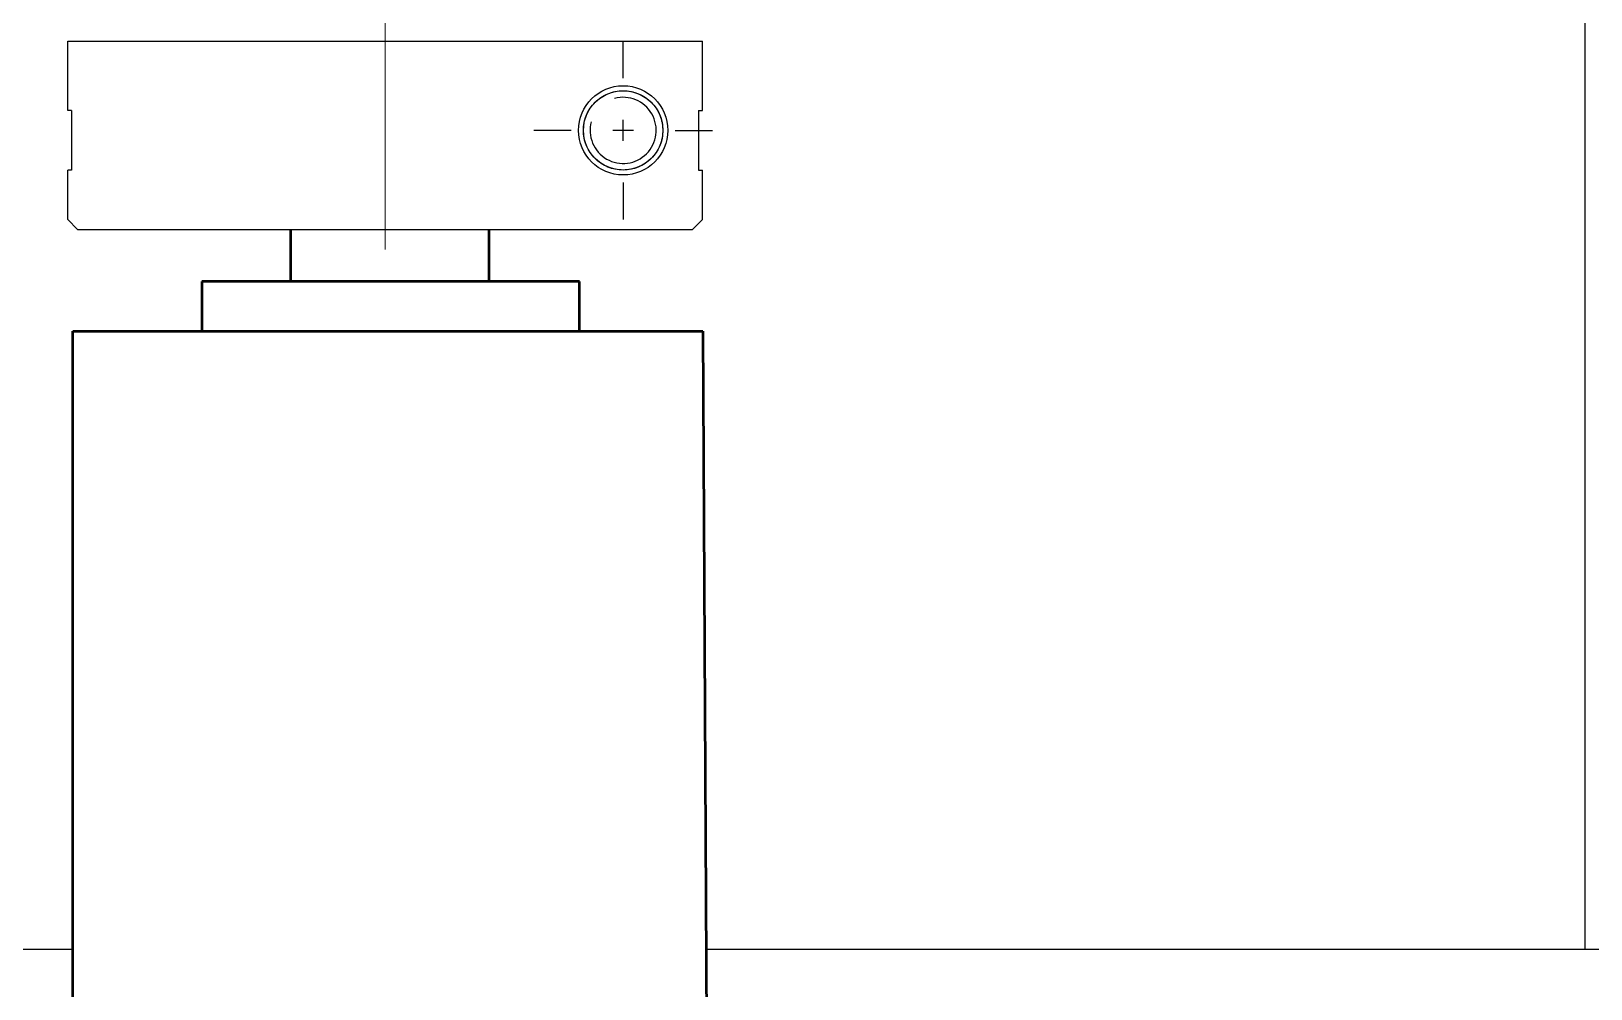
# Model space of a CAD drawing. Header units: millimetres. Extents: x 1269 to 5832, y 527 to 3540.
# Drawn here: x 2186.2 to 2264.8, y 2406.6 to 2454.8 of the extents above; entities that cross this region are included whole.
import ezdxf

# ---------------------------------------------------------------- set-up
doc = ezdxf.new("R2010")
doc.units = ezdxf.units.MM
doc.linetypes.add('CENTER', pattern=[50.8, 31.75, -6.35, 6.35, -6.35])
doc.linetypes.add('phl_thick', pattern=[0])
doc.layers.add('AM_5', color=7, linetype='Continuous', lineweight=50)
doc.layers.add('DEFAULT_1', color=7, linetype='CENTER')
doc.layers.add('projection', color=7, linetype='Continuous')

msp = doc.modelspace()

# ---------------------------------------------------------------- linework, layer by layer
at = {"color": 0, "linetype": 'Continuous'}
for p, q in [((2188.031, 2450.836), (2188.031, 2454.336)), ((2188.031, 2454.336), (2220.023, 2454.336)), ((2220.023, 2450.836), (2220.023, 2454.336)), ((2188.231, 2450.836), (2188.031, 2450.836)), ((2188.231, 2450.836), (2188.231, 2447.836)), ((2219.823, 2450.836), (2219.823, 2447.836)), ((2219.823, 2450.836), (2220.023, 2450.836)), ((2216.556, 2449.836), (2215.506, 2449.836)), ((2216.031, 2449.311), (2216.031, 2450.361)), ((2188.031, 2445.336), (2188.031, 2447.836)), ((2188.231, 2447.836), (2188.031, 2447.836)), ((2219.823, 2447.836), (2220.023, 2447.836)), ((2220.023, 2445.336), (2220.023, 2447.836)), ((2188.531, 2444.836), (2188.031, 2445.336)), ((2188.531, 2444.836), (2219.523, 2444.836))]:
    msp.add_line(p, q, dxfattribs=at)
for radius in [2.25, 2]:
    msp.add_circle((2216.031, 2449.836), radius, dxfattribs=at)
msp.add_arc((2216.031, 2449.836), 1.667, 165, 105, dxfattribs=at)
for points, start_tangent, end_tangent in [([(2214.031, 2449.836, 1.999), (2214.069, 2450.226, 1.999), (2214.183, 2450.601, 1.999), (2214.368, 2450.947, 1.999), (2214.617, 2451.25, 1.999), (2214.92, 2451.499, 1.999), (2215.266, 2451.684, 1.999), (2215.641, 2451.798, 1.999), (2216.031, 2451.836, 1.999), (2216.421, 2451.798, 1.999), (2216.796, 2451.684, 1.999), (2217.142, 2451.499, 1.999), (2217.445, 2451.25, 1.999), (2217.694, 2450.947, 1.999), (2217.879, 2450.601, 1.999), (2217.993, 2450.226, 1.999), (2218.031, 2449.836, 1.999)], (0.001857, 0.999998), (0.001857, -0.999998)), ([(2218.031, 2449.836, 1.999), (2217.993, 2449.446, 1.999), (2217.879, 2449.071, 1.999), (2217.694, 2448.725, 1.999), (2217.445, 2448.422, 1.999), (2217.142, 2448.173, 1.999), (2216.796, 2447.988, 1.999), (2216.421, 2447.874, 1.999), (2216.031, 2447.836, 1.999), (2215.641, 2447.874, 1.999), (2215.266, 2447.988, 1.999), (2214.92, 2448.173, 1.999), (2214.617, 2448.422, 1.999), (2214.368, 2448.725, 1.999), (2214.183, 2449.071, 1.999), (2214.069, 2449.446, 1.999), (2214.031, 2449.836, 1.999)], (-0.001857, -0.999998), (-0.001857, 0.999998)), ([(2220.023, 2445.336), (2219.856, 2445.169), (2219.689, 2445.002), (2219.523, 2444.836)], (-0.707279, -0.706934), (-0.707291, -0.706923))]:
    msp.add_spline(points, degree=3, dxfattribs=dict(at, start_tangent=start_tangent, end_tangent=end_tangent))
at = {"layer": 'AM_5', "color": 0}
for p, q in [((2199.273, 2442.222, 1.346), (2199.273, 2444.85, 1.346)), ((2209.261, 2444.85, 1.346), (2209.261, 2442.222, 1.346)), ((2213.824, 2442.222, 1.346), (2194.801, 2442.222, 1.346))]:
    msp.add_line(p, q, dxfattribs=at)
at = {"layer": 'AM_5'}
for p, q in [((2194.801, 2442.222, 1.346), (2194.801, 2439.716, 1.346)), ((2213.824, 2439.716, 1.346), (2213.824, 2442.222, 1.346)), ((2188.29, 2397.011, 1.346), (2188.29, 2439.716, 1.346)), ((2188.29, 2439.716, 1.346), (2220.047, 2439.716, 1.346)), ((2220.047, 2439.716, 1.346), (2220.27, 2397.011, 1.346))]:
    msp.add_line(p, q, dxfattribs=at)
at = {"layer": 'DEFAULT_1', "color": 7, "linetype": 'CENTER', "lineweight": 9}
msp.add_line((2204.031, 2507.831), (2204.031, 2443.831), dxfattribs=at)
at = {"layer": 'DEFAULT_1', "color": 0, "linetype": 'CENTER'}
for p, q in [((2216.031, 2452.461), (2216.031, 2454.336)), ((2213.406, 2449.836), (2211.531, 2449.836)), ((2218.656, 2449.836), (2220.531, 2449.836)), ((2216.031, 2447.211), (2216.031, 2445.336))]:
    msp.add_line(p, q, dxfattribs=at)
at = {"layer": 'projection', "color": 7, "linetype": 'phl_thick'}
for p, q in [((2264.531, 2408.553), (2264.531, 2618.505)), ((2039.482, 2408.553), (2188.29, 2408.553)), ((2220.21, 2408.553), (2304.531, 2408.553))]:
    msp.add_line(p, q, dxfattribs=at)

doc.saveas('drawing.dxf')
